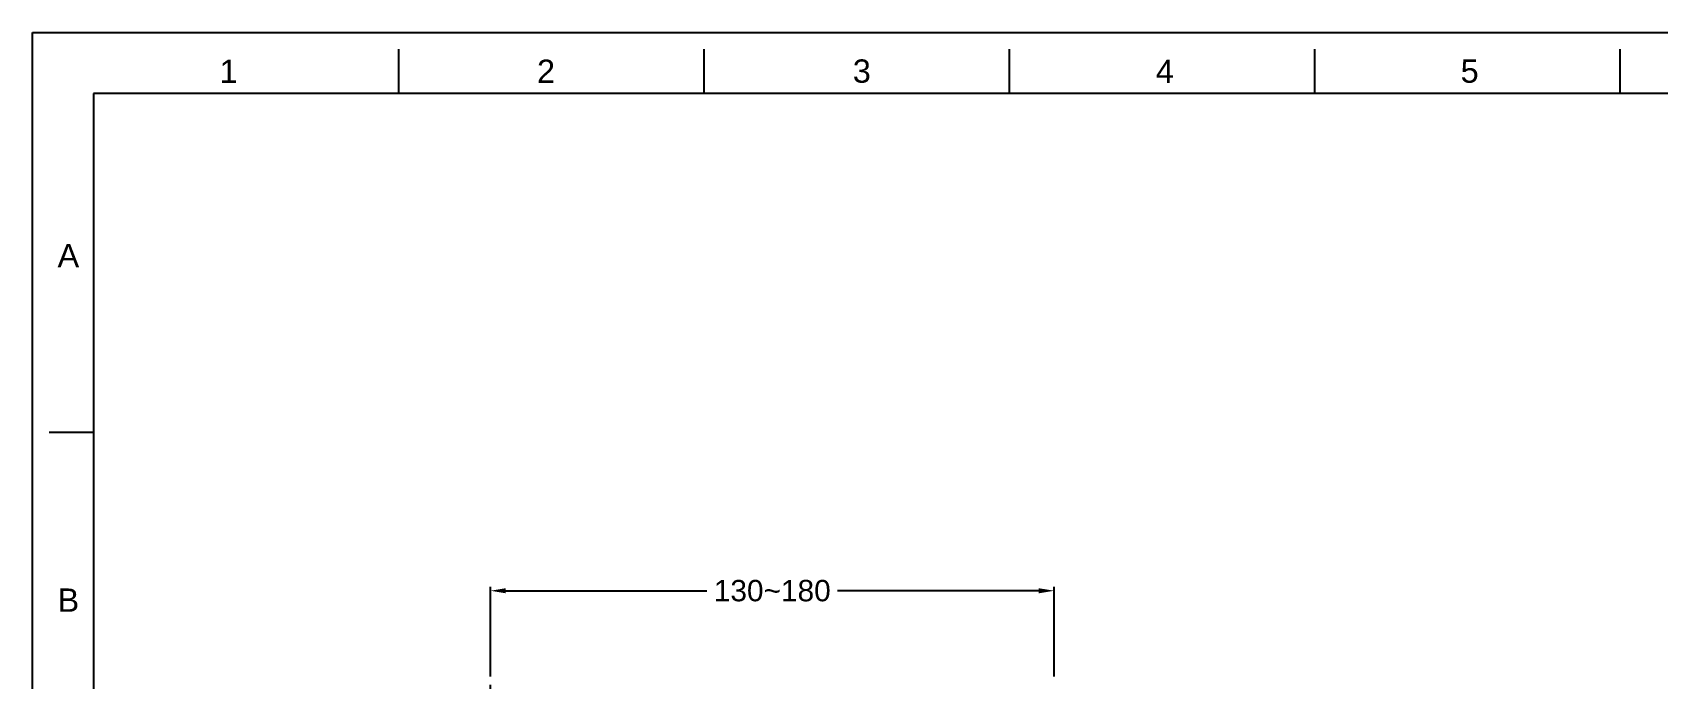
# Model space of a CAD drawing. Header units: millimetres. Extents: x 24023 to 24864, y 1163 to 1757.
# Drawn here: x 24023 to 24556, y 1546 to 1757 of the extents above; entities that cross this region are included whole.
import ezdxf

# ---------------------------------------------------------------- set-up
doc = ezdxf.new("R2010")
doc.units = ezdxf.units.MM
doc.linetypes.add('CENTERX2', pattern=[20.32, 12.7, -2.54, 2.54, -2.54])
doc.layers.add('CENTER', color=1, linetype='CENTERX2')
doc.layers.add('FORM', color=7, linetype='Continuous')
doc.styles.get("Standard").update_dxf_attribs({"font": 'arial.ttf'})
doc.dimstyles.new('ISO-25', dxfattribs={"dimtxt": 7, "dimasz": 5, "dimexe": 1.252, "dimexo": 0.625, "dimgap": 1, "dimtad": 1, "dimtih": 1, "dimtoh": 1, "dimdec": 1, "dimdsep": 46, "dimtxsty": 'Standard', "dimcen": 0, "dimclrd": 3, "dimclre": 3, "dimclrt": 4, "dimadec": 0, "dimazin": 0, "dimtfac": 1, "dimtdec": 1, "dimtmove": 0, "dimatfit": 3, "dimfxl": 1, "dimarcsym": 0})

# ---------------------------------------------------------------- blocks, each defined once
blk = doc.blocks.new('*D44')
at = {"color": 3, "lineweight": -2, "transparency": 16777216}
for p, q in [((24172.95, 1546.5), (24172.95, 1575.85)), ((24177.95, 1574.6), (24243.94, 1574.6)), ((24352.75, 1574.6), (24286.75, 1574.6)), ((24357.75, 1546.5), (24357.75, 1575.85))]:
    blk.add_line(p, q, dxfattribs=at)
at = {"color": 3, "transparency": 16777216}
for points in [[(24177.95, 1575.43), (24177.95, 1573.77), (24172.95, 1574.6)], [(24352.75, 1575.43), (24352.75, 1573.77), (24357.75, 1574.6)]]:
    blk.add_solid(points, dxfattribs=at)
at = {"layer": 'Defpoints', "color": 0, "transparency": 16777216}
for p in [(24357.75, 1574.6), (24172.95, 1545.87), (24357.75, 1545.87)]:
    blk.add_point(p, dxfattribs=at)
at = {"color": 4, "transparency": 16777216, "insert": (24265.35, 1574.6), "char_height": 7, "attachment_point": 5}
blk.add_mtext('130~180', dxfattribs=at)

msp = doc.modelspace()

# ---------------------------------------------------------------- linework, layer by layer
at = {"layer": 'CENTER'}
msp.add_line((24172.95, 1510.8), (24172.95, 1545.87), dxfattribs=at)
at = {"layer": 'FORM', "color": 7, "linetype": 'Continuous'}
for p, q in [((24022.78, 1162.73), (24022.78, 1757.44)), ((24022.78, 1757.44), (24863.78, 1757.44)), ((24142.92, 1737.42), (24142.92, 1751.97)), ((24243.04, 1737.42), (24243.04, 1751.97)), ((24343.16, 1737.42), (24343.16, 1751.97)), ((24443.28, 1737.42), (24443.28, 1751.97)), ((24543.4, 1737.42), (24543.4, 1751.97)), ((24042.8, 1737.42), (24042.8, 1182.76)), ((24843.75, 1737.42), (24042.8, 1737.42)), ((24042.8, 1626.48), (24028.25, 1626.48))]:
    msp.add_line(p, q, dxfattribs=at)

# ---------------------------------------------------------------- texts
at = {"layer": 'FORM', "color": 7, "linetype": 'Continuous', "char_height": 7.63, "attachment_point": 5}
for s, insert in [('1', (24087.08, 1744.76)), ('2', (24191.16, 1744.76)), ('3', (24294.72, 1744.76)), ('4', (24394.07, 1744.76)), ('5', (24494.04, 1744.76))]:
    msp.add_mtext_dynamic_manual_height_columns(s, width=50.0595, gutter_width=12.51, heights=[0], dxfattribs=dict(at, insert=insert))
at = {"layer": 'FORM', "char_height": 7.63, "attachment_point": 5}
for s, insert in [('A', (24034.54, 1684.36)), ('B', (24034.54, 1571.53))]:
    msp.add_mtext_dynamic_manual_height_columns(s, width=10.0119, gutter_width=12.51, heights=[0], dxfattribs=dict(at, insert=insert))

# ---------------------------------------------------------------- dimensions: what is measured, and where the dimension line sits
at = {"color": 6}
dim = msp.add_linear_dim(base=(24357.75, 1574.6), p1=(24172.95, 1545.87), p2=(24357.75, 1545.87), text='130~180', dimstyle='ISO-25', override={"dimgap": 3, "dimtad": 0}, dxfattribs=at)
dim.commit()
dim.dimension.update_dxf_attribs({"geometry": '*D44', "text_midpoint": (24265.35, 1574.6)})

doc.saveas('drawing.dxf')
